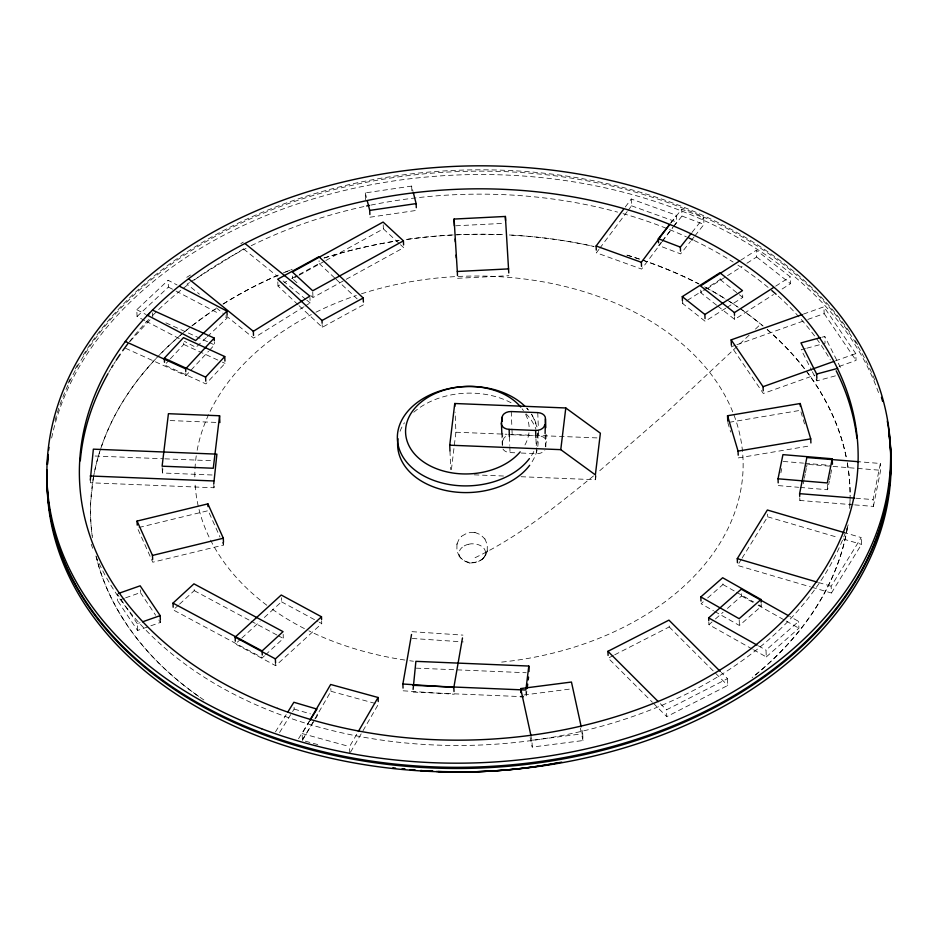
<?xml version="1.0" encoding="UTF-8"?>
<svg xmlns="http://www.w3.org/2000/svg" width="938" height="938" viewBox="0 0 938 938"><rect width="100%" height="100%" fill="white"/><g stroke="black" fill="none" stroke-linecap="round" stroke-linejoin="round"><path stroke-width="0.7" stroke-dasharray="4.69 3.52" d="M850.039 500.587L849.746 507.071M485.532 552.81L485.415 554.452A7.563 5.347 -2.3 0 1 485.098 555.331L484.758 556.082A10.81 7.645 -2.3 0 1 483.75 557.747M212.094 474.991L162.38 472.987L163.06 467.312M90.294 480.057L90.4 482.777L213.946 487.76L214.286 484.934M451.413 469.586L455.903 432.219L455.094 412.11M502.498 445.104L502.768 433.133M545.822 446.851L546.127 434.341M521.036 476.727L595.571 479.728L596.087 475.414M526.828 691.177L526.136 696.817L525.925 691.376M93.237 478.45L90.705 501.924A379.949 268.667 -2.3 0 0 92.194 535.868M456.958 544.333L456.888 550.723L459.303 556.457M487.232 551.052L487.303 544.661L484.887 538.928M853.217 504.773L799.88 500.458L800.431 497.679M803.221 483.785L804.065 479.623M804.335 478.228L805.179 474.065M805.449 472.67L806.293 468.508M806.563 467.112L807.126 464.333M854.647 504.89L873.395 506.403L873.114 499.602L880.36 463.478L858.739 461.731M873.395 506.403L880.641 470.278L880.36 463.478M780.897 472.799L781.764 468.543M800.055 487.42L827.597 489.742L829.333 481.217M829.614 479.799L830.482 475.531M830.775 474.112L831.631 469.844M457.099 543.782L458.764 539.772L461.602 536.278M485.778 554.968L487.092 551.603M456.923 544.497L457.134 543.618M487.057 551.767L487.268 550.887M482.589 559.107L485.673 555.179M317.759 744.584L302.411 740.375L302.142 733.575L309.458 720.982M302.411 740.375L314.124 720.232M314.851 718.977L330.95 691.283L330.833 688.562M349.827 753.378L349.557 746.589L357.601 732.742M350.566 752.124L362.267 731.992M362.994 730.725L378.354 704.297M741.313 559.376L737.549 565.45L810.409 586.848M742.064 558.157L767.647 516.815L767.53 514.094M811.816 587.258L831.431 593.015L831.15 586.215L861.248 537.58L845.83 533.054M831.431 593.015L861.518 544.38L861.248 537.58M275.455 731.898L286.196 714.615M279.559 732.531L291.847 712.774M292.609 711.543L294.145 709.069L294.04 706.349M298.542 738.722L309.294 721.439M302.657 739.343L314.934 719.598M315.707 718.356L317.232 715.893L317.126 713.173M625.259 207.028L631.262 199.008L676.497 215.294L676.779 222.095L673.343 226.679M598.96 249.356L596.392 252.803L641.627 269.089L661.349 242.731M599.816 248.218L627.252 211.531M628.108 210.393L631.532 205.809L631.262 199.008M670.506 223.326L676.497 215.294M662.205 241.582L672.487 227.828M670.951 222.834L681.727 209.233L703.688 217.651L703.957 224.452L694.988 235.778M661.349 242.098L658.664 245.498L680.625 253.905L690.497 241.441M662.251 240.96L673.015 227.371M673.918 226.234L681.996 216.033L681.727 209.233M692.021 232.378L703.688 217.651M691.4 240.316L694.085 236.915M483.715 557.723L482.918 558.602A6.765 4.784 -2.3 0 1 482.367 559.095L480.197 560.561A10.306 7.293 -2.3 0 1 479.295 560.994L478.474 561.346A12.991 9.192 -2.3 0 1 471.767 562.495L469.95 562.472A9.568 6.765 -2.3 0 1 468.871 562.284M130.112 341.291L150.784 319.002M125.516 348.256L185.923 375.646L208.564 351.234M209.549 350.167L214.474 344.867L214.368 342.147M169.391 359.864L164.607 365.011L205.891 383.923L225.026 363.358L224.921 360.638M170.353 358.832L183.754 344.445L183.637 341.725M749.157 335.159L665.605 413.365L597.846 472.365M755.453 329.097L760.706 324.056L763.028 325.978M144.745 320.526L137.065 316.493L136.796 309.704L168.113 280.263L177.071 284.964M137.065 316.493L168.383 287.063L168.113 280.263M206.348 337.551L195.913 347.365L184.399 341.326M207.392 336.578L227.231 317.935L224.674 316.598M178.513 605.104L173.272 609.923L262.37 657.726L264.469 655.803M179.557 604.142L194.236 590.647L194.119 587.927M265.513 654.83L283.335 638.438L283.17 634.369M461.813 536.09L467.628 532.843L474.276 532.338M240.761 639.036L235.403 643.937L275.655 665.699L321.757 623.571L321.652 620.85M241.828 638.063L260.061 621.413M264.352 617.485L281.506 601.821L281.341 597.741M482.648 559.048L476.914 562.437L469.915 563.046M752.264 649.049L708.929 624.696L714.369 619.912M715.46 618.951L723.069 612.256M727.419 608.422L741.559 595.97L741.395 591.89M753.542 649.764L766.287 656.928L766.006 650.128L798.637 621.402L789.714 616.395M766.287 656.928L798.906 628.202L798.637 621.402M703.265 601.809L701.085 603.732L713.455 610.755M707.639 597.975L722.952 584.538L722.788 580.47M714.686 611.459L739.414 625.494L761.281 606.3L761.175 603.58M593.496 475.965C555.507 506.661 517.084 538.119 472.541 558.907M462.375 547.194L462.328 547.229A3.541 2.509 -2.3 0 0 461.977 547.499L460.968 548.578A11.608 8.208 -2.3 0 0 460.089 549.75L459.855 550.313A12.944 9.146 -2.3 0 1 459.643 550.747A7.129 5.042 -2.3 0 0 459.257 551.591L459.081 553.666A6.46 4.573 -2.3 0 0 459.081 554.475L459.597 556A10.506 7.422 -2.3 0 0 460.23 557.36L460.968 558.227A10.576 7.481 -2.3 0 0 461.695 559.036L461.918 559.212M740.598 260.307L756.38 250.2L790.23 276.851L790.511 283.651L780.791 289.865M716.609 305.19L700.815 292.75L705.669 289.643M706.889 288.869L726.305 276.429M727.525 275.655L742.087 266.322M746.941 263.215L756.661 257L756.38 250.2M775.667 286.172L790.23 276.851M717.734 306.081L734.665 319.401L773.51 294.532M725.778 308.192L705.153 321.288L682.547 303.431L686.194 301.121M687.402 300.348L701.964 291.108M703.183 290.334L720.173 279.559L720.009 275.479M726.997 307.418L742.767 297.416L742.603 293.336M186.756 277.32L190.449 275.033M240.832 243.646L243.294 242.11M189.488 282.596L187.037 284.12L199.442 294.192M190.719 281.822L243.563 248.91L243.446 246.19M304.006 306.726L253.612 338.102L224.276 314.312M305.225 305.964L310.15 302.904L309.927 297.463M296.924 282.737L292.644 278.774L297.756 275.96M299.034 275.256L324.595 261.198M325.873 260.494L383.372 228.872L383.208 224.792M310.83 295.599L312.975 297.569L344.914 280.005M346.192 279.301L403.703 247.667L400.491 244.701M298.014 304.698L277.976 286.02L282.971 283.299M284.214 282.608L286.711 281.248M291.706 278.516L297.956 275.104M299.199 274.424L319.178 263.508L319.072 260.787M299.07 305.682L322.285 327.303L363.487 304.791M613.393 655.474L608.211 658.124L652.379 702.269M614.695 654.806L669.204 626.936L669.087 624.216M727.489 678.655L727.759 685.455L666.766 716.644L666.496 709.843L727.489 678.655L721.322 672.487M803.432 314.101L823.892 306.808L855.784 353.614L856.066 360.415L838.338 366.735M735.533 345.219L731.441 346.673L763.333 393.491L815.157 375.012M736.893 344.727L806.434 319.928M807.806 319.436L824.162 313.609L823.892 306.808M835.336 360.907L855.784 353.614M160.351 619.701L160.457 622.422L137.569 630.477L117.555 600.672L124.285 598.303M125.622 597.823L140.43 592.605L140.325 589.896M137.569 630.477L137.3 623.676L139.997 622.726M821.981 337.223L824.783 336.472L840.507 367.614M805.425 348.573L801.216 349.71L811.698 370.475M806.832 348.197L825.053 343.273L824.783 336.472M812.355 371.776L816.939 380.851L836.567 375.552M223.479 542.305L223.584 545.025L152.765 562.225L137.335 527.871L208.166 510.671L220.031 537.099M468.73 544.251L469.61 544.075A16.321 11.537 -2.3 0 1 470.724 543.876L471.087 543.829A7.41 5.241 -2.3 0 1 472.248 543.817L475.156 543.934A7.621 5.382 -2.3 0 1 476.187 544.146L476.316 544.169A11.537 8.161 -2.3 0 0 476.914 544.31L477.688 544.497A8.677 6.132 -2.3 0 1 478.767 544.872L479.318 545.095A14.105 9.978 -2.3 0 1 480.784 545.775L481.159 545.998A5.757 4.069 -2.3 0 1 481.851 546.444L483.316 547.733A10.916 7.715 -2.3 0 1 484.43 549.082A10.353 7.316 -2.3 0 1 484.876 549.985L485.227 550.923A14.281 10.095 -2.3 0 1 485.544 551.954L485.579 552.33M468.566 544.286L468.261 544.345A7.938 5.616 -2.3 0 0 467.101 544.626L465.682 545.201A8.747 6.179 -2.3 0 0 464.767 545.599L463.044 546.655A1.923 1.36 -2.3 0 0 462.704 546.901A3.271 2.31 -2.3 0 1 462.387 547.194M729.236 422.299L800.489 410.316L804.534 423.917M738.323 457.908L811.007 445.679M365.539 199.7L365.257 192.9L411.676 186.087L413.048 191.481M369.982 217.217L416.402 210.405M523.873 694.999L571.734 688.844M582.721 733.75L583.002 740.551L532.233 747.082L531.963 740.293L582.721 733.75L581.513 728.169M455.774 225.788L504.234 223.326M457.58 278.293L508.888 275.69M502.475 234.652L488.768 234.277A379.949 268.667 -2.3 0 0 404.595 239.694M170.153 420.564L219.855 422.557M455.903 432.219L507.059 434.271M508.513 434.329L533.359 435.338M534.824 435.396L597.658 437.929M511.433 434.763A8.442 5.968 -2.3 0 1 512.183 434.763L533.112 435.607M502.967 449.068A8.442 5.968 -2.3 0 0 510.049 452.597L515.63 452.82M521.2 453.042L536.548 453.664A8.442 5.968 -2.3 0 0 544.826 450.205M95.078 456.02L163.388 458.776M164.842 458.834L212.809 460.769M474.276 474.839L503.507 476.023M416.167 668.149L526.195 672.734M413.212 692.115L518.902 696.512M509.311 234.969L522.947 235.86A380.066 268.749 -2.3 0 1 594.094 246.506A379.902 268.631 -2.3 0 0 509.24 235.016M412.017 631.673L462.973 635.12M412.286 638.473L463.255 641.909M403.164 690.802L454.121 694.249M808.568 464.451L831.631 466.315M833.073 466.432L880.641 470.278M855.819 498.207L873.114 499.602M783.207 461.437L803.503 463.138M804.956 463.266L829.602 465.342M778.306 485.591L798.601 487.303M474.921 532.444L480.573 534.707L484.981 539.069M459.21 556.316L463.607 560.678L469.27 562.941M474.194 532.327L475.003 532.467M469.188 562.917L469.997 563.058M468.566 562.225L467.804 562.061A10.752 7.61 -2.3 0 1 465.377 561.323L464.72 561.006A13.507 9.556 -2.3 0 1 464.169 560.748A3.729 2.638 -2.3 0 1 463.431 560.303A2.65 1.876 -2.3 0 0 463.173 560.092L463.138 560.068A11.795 8.348 -2.3 0 1 461.918 559.212M330.95 691.283L375.575 703.535M302.142 733.575L349.557 746.589M767.647 516.815L837.704 537.38M843.309 539.022L861.518 544.38M818.546 582.521L831.15 586.215M294.145 709.069L310.443 713.888M631.532 205.809L676.779 222.095M681.996 216.033L703.957 224.452M165.885 322.836L207.908 341.889M209.221 342.487L214.474 344.867M183.754 344.445L221.04 361.529M222.365 362.138L225.026 363.358M168.383 287.063L174.785 290.428M176.063 291.097L219.551 313.913M136.796 309.704L145.742 314.394M146.023 321.195L179.275 338.641M194.236 590.647L249.754 620.428M251.044 621.12L276.874 634.979M278.164 635.671L283.335 638.438M281.506 601.821L317.982 621.531M319.248 622.211L321.757 623.571M741.559 595.97L753.026 602.419M758.127 605.28L784.883 620.323M786.161 621.038L798.906 628.202M758.361 645.825L766.006 650.128M722.952 584.538L735.31 591.561M736.553 592.265L753.859 602.09M758.807 604.893L761.281 606.3M756.661 257L790.511 283.651M720.173 279.559L738.253 293.84M739.379 294.731L742.767 297.416M243.563 248.91L277.413 276.37M283.065 280.943L305.636 299.234M306.761 300.148L310.15 302.904M216.373 307.91L223.15 313.398M762.84 325.838A379.949 268.667 -2.3 0 0 760.695 324.067L751.162 316.54A380.066 268.749 -2.3 0 0 740.668 308.907M383.372 228.872L399.424 243.704M319.178 263.508L335.007 278.258M336.062 279.231L357.167 298.894M669.204 626.936L727.759 685.455M660.329 703.688L666.496 709.843M653.411 703.301L666.766 716.644M824.162 313.609L856.066 360.415M140.43 592.605L155.649 615.258M158.862 620.03L160.457 622.422M137.3 623.676L117.273 593.871L117.555 600.672M222.4 542.375L223.584 545.025M727.806 422.546L730.643 432.066M365.257 192.9L366.969 199.642M580.259 727.97L583.002 740.551M531.354 737.491L531.963 740.293M530.111 737.303L532.233 747.082M827.375 484.301L827.597 489.742M816.834 378.131L816.939 380.851M799.774 497.738L799.88 500.458M734.56 316.681L734.665 319.401M739.203 620.053L739.414 625.494M700.709 290.03L700.815 292.75M708.823 621.976L708.929 624.696M682.442 300.711L682.547 303.431M595.372 474.874L595.571 479.728M545.154 434.962L545.611 446.582M537.755 412.614L538.4 428.572M538.459 430.026L538.693 435.83A8.442 5.968 -2.3 0 1 546.385 442.138M535.961 439.148L536.255 446.406M536.313 447.848L536.548 453.664M511.257 411.548L511.902 427.505M511.96 428.959L512.183 434.763M509.404 436.627L509.756 445.339M509.815 446.781L510.049 452.597M501.83 433.227L502.264 445.374M449.97 450.932L450.721 469.598M411.676 186.087L411.888 191.528M322.168 324.583L322.285 327.303M312.753 292.14L312.975 297.569M292.539 276.053L292.644 278.774M277.812 281.939L277.976 286.02M275.549 662.978L275.655 665.699M213.782 483.68L213.946 487.76M185.806 372.925L185.923 375.646M162.157 467.546L162.38 472.987M152.589 312.8L152.753 316.88M203.851 699.959A379.902 268.631 -2.3 0 1 95.969 555.953M92.44 537.673A379.902 268.631 -2.3 0 1 215.423 309.001M223.256 303.959A379.902 268.631 -2.3 0 1 280.427 274.189M285.609 271.997A379.902 268.631 -2.3 0 1 292.164 269.347M324.431 257.915A379.902 268.631 -2.3 0 1 398.99 240.585M406.224 239.518A379.902 268.631 -2.3 0 1 502.557 234.711M626.83 255.136A379.902 268.631 -2.3 0 1 699.056 284.038M706.138 287.767A379.902 268.631 -2.3 0 1 760.659 324.114M847.295 462.891A379.949 268.667 -2.3 0 1 849.676 508.373M847.284 528.293A379.949 268.667 -2.3 0 1 754.691 675.559M767.085 329.449A379.949 268.667 -2.3 0 1 846.51 458.659M627.252 255.195A380.066 268.749 -2.3 0 1 698.564 283.698M704.614 286.876A380.066 268.749 -2.3 0 1 725.989 299.222M729.729 301.59A380.066 268.749 -2.3 0 1 737.069 306.433M847.377 527.789A379.949 268.667 -2.3 0 1 752.159 677.611M198.68 696.383A379.949 268.667 -2.3 0 1 96.004 556.105M93.401 477.653A379.949 268.667 -2.3 0 1 156.916 357.577M159.812 354.552A379.949 268.667 -2.3 0 1 188.374 328.675M191.809 325.955A379.949 268.667 -2.3 0 1 216.268 308.403M222.963 304.111A379.949 268.667 -2.3 0 1 279.465 274.553M283.253 272.946A379.949 268.667 -2.3 0 1 292.175 269.3M323.938 258.032A379.949 268.667 -2.3 0 1 399.084 240.527M847.307 462.95A380.019 268.714 -2.3 0 1 850.109 495.721M767.249 329.566A380.019 268.714 -2.3 0 1 846.522 458.717M68.099 383.173A422.17 298.519 -2.3 0 1 69.94 379.269M75.204 368.962A422.17 298.519 -2.3 0 1 78.698 362.701M83.142 355.256A422.17 298.519 -2.3 0 1 464.896 170.024A422.17 298.519 -2.3 0 1 851.364 334.667M855.221 340.611A422.17 298.519 -2.3 0 1 858.88 346.614M51.637 438.023A422.17 298.519 -2.3 0 1 450.299 175.312A422.17 298.519 -2.3 0 1 879.434 395.273M55.025 420.482A422.041 298.436 -2.3 0 1 451.518 171.865A422.041 298.436 -2.3 0 1 874.755 380.019M848.175 524.823A389.551 275.455 -2.3 0 1 481.968 744.96A389.551 275.455 -2.3 0 1 96.508 557.676M92.698 548.296A389.551 275.455 -2.3 0 1 91.197 544.239M108.726 372.421A389.551 275.455 -2.3 0 1 110.872 368.751M113.85 363.885A389.551 275.455 -2.3 0 1 115.386 361.47M129.444 341.702A389.551 275.455 -2.3 0 1 148.779 319.412M152.788 315.32A389.551 275.455 -2.3 0 1 189.628 283.428M194.225 280.052A389.551 275.455 -2.3 0 1 246.084 248.324M251.185 245.744A389.551 275.455 -2.3 0 1 365.199 206.29M370.862 205.105A389.551 275.455 -2.3 0 1 617.614 212.129M623.008 213.63A389.551 275.455 -2.3 0 1 686.417 236.857M694.05 240.433A389.551 275.455 -2.3 0 1 733.129 262.054M737.901 265.126A389.551 275.455 -2.3 0 1 769.594 288.646M778.235 296.173A389.551 275.455 -2.3 0 1 830.329 359.911M503.061 440.391A8.442 5.968 -2.3 0 1 507.47 435.56M537.263 433.637A70.291 49.702 -2.3 0 1 531.318 462.962M400.057 431.269A70.291 49.702 -2.3 0 1 404.442 422.768M413.764 412.239A70.291 49.702 -2.3 0 1 513.778 404.29M526.03 413.787A70.291 49.702 -2.3 0 1 535.938 429.147M537.826 432.875A70.291 49.702 -2.3 0 1 535.891 446.511M533.828 451.459A70.291 49.702 -2.3 0 1 531.049 456.267M528.962 432.758A61.849 43.734 -2.3 0 1 524.471 445.82M522.138 408.804A61.849 43.734 -2.3 0 1 523.427 410.621M525.632 414.397A61.849 43.734 -2.3 0 1 529.196 428.467M361.447 293.805A274.271 193.943 -2.3 0 1 734.255 415.804A274.271 193.943 -2.3 0 1 498.43 662.427M413.435 661.231A274.271 193.943 -2.3 0 1 409.765 660.751M404.876 660.047A274.271 193.943 -2.3 0 1 308.86 630.828M304.404 628.601A274.271 193.943 -2.3 0 1 270.683 608.082M266.814 605.233A274.271 193.943 -2.3 0 1 194.987 482.413M194.823 476.879A274.271 193.943 -2.3 0 1 196.417 454.696M197.156 450.275A274.271 193.943 -2.3 0 1 311.322 314.558M315.989 312.19A274.271 193.943 -2.3 0 1 356.37 295.482M528.446 410.07L526.699 408.077A70.291 49.702 -2.3 0 1 528.446 410.07M532.714 416.155L531.447 414.115A70.291 49.702 -2.3 0 1 536.993 426.942L532.714 416.155"/><path stroke-width="1.41" d="M90.294 480.057L93.354 449.161L216.901 454.144L213.782 483.68M219.586 415.757L213.278 468.25L162.11 466.186L168.418 413.705L219.586 415.757L219.855 422.557M449.748 445.187L454.754 403.504L565.79 407.971L600.379 433.192L595.372 474.874L560.772 449.654L449.748 445.187L449.97 450.932M501.83 433.227L501.42 423.061L502.123 417.176A8.442 5.968 -2.3 0 1 511.257 411.548L537.755 412.614A8.442 5.968 -2.3 0 1 545.447 418.911L545.799 427.622M545.095 433.52L545.447 418.911M560.772 449.654L565.79 407.971M413.107 689.395L415.886 661.349L528.809 666.05L529.032 671.491M528.809 666.05L525.866 690.016L412.943 685.315M527.179 688.363L527.695 684.13M528.223 679.898L528.563 677.084M403.047 688.082L402.883 684.001L411.524 634.498M454.015 691.529L453.851 687.448L462.481 637.946M799.715 496.378L799.61 493.658L806.856 457.533L858.739 461.731M778.2 482.871L778.036 478.79L782.937 454.637L832.229 458.788L832.44 464.228M832.229 458.788L827.328 482.941L778.036 478.79M310.185 719.727L330.668 684.482L378.084 697.497L378.249 701.577M358.339 731.476L378.084 697.497M737.444 562.73L737.28 558.649L767.366 510.014L844.435 532.643M287.732 712.153L293.875 702.269L316.962 709.093L310.056 720.196M596.287 250.083L596.122 246.002L623.547 209.326M641.522 266.369L641.358 262.288L669.65 224.463M658.546 242.778L658.382 238.698L669.157 225.097M680.519 251.185L680.355 247.116L691.118 233.515M147.559 315.391L149.529 313.269M185.759 371.565L185.642 368.845L214.204 338.067L152.484 310.091M164.49 362.291L164.326 358.21L183.473 337.645L224.757 356.557L224.921 360.638M205.774 381.203L205.61 377.123L224.757 356.557M179.627 286.313L226.961 311.135L195.632 340.564L147.02 315.062M173.167 607.203L173.002 603.122L193.955 583.846L283.053 631.649L262.101 650.925L262.265 655.005M235.286 641.217L235.121 637.137L281.224 595.02L321.488 616.782L321.593 619.49M275.549 662.978L275.385 658.898L321.488 616.782M708.765 620.616L708.659 617.896L741.278 589.181L788.436 615.68M700.979 601.012L700.815 596.931L722.67 577.749L761.011 599.499L761.117 602.219M761.011 599.499L739.144 618.693L700.815 596.931M739.39 261.081L700.545 285.949L734.395 312.6L734.501 315.32M734.395 312.6L773.24 287.732M682.442 300.711L682.278 296.631L719.903 272.759L742.497 290.616L704.872 314.488L705.036 318.568M253.506 335.382L253.342 331.313L309.868 296.103L245.545 243.95M403.422 240.867L312.706 290.78L292.375 271.973L383.103 222.072L403.422 240.867L403.586 244.947M322.004 320.503L363.217 297.991L318.908 256.707L277.695 279.219L322.004 320.503L322.121 323.223M608.094 655.404L607.93 651.324L668.935 620.135L720.302 671.467M731.382 345.313L731.159 339.873L802.072 314.582M763.227 390.771L763.063 386.691L833.964 361.4M118.622 593.391L140.161 585.816L160.187 615.621L160.351 619.701M142.682 621.777L160.187 615.621M820.574 337.61L800.946 342.909L816.67 374.051L816.834 378.131M816.67 374.051L837.704 368.364M137.229 525.151L137.065 521.071L207.896 503.87L223.314 538.224L223.479 542.305M152.648 559.505L152.484 555.425L223.314 538.224M727.747 421.185L727.536 415.745L800.208 403.516L810.737 438.878L810.901 442.959M738.218 455.188L738.054 451.108L810.737 438.878M369.877 214.497L369.713 210.417L416.132 203.605L413.388 192.829M520.86 692.654L520.696 688.574L571.453 682.043L581.208 726.762M454.355 225.859L454.086 219.058L505.383 216.455L508.783 272.97M457.474 275.573L457.31 271.492L508.619 268.889M501.42 423.061A8.442 5.968 -2.3 0 0 509.111 429.37L535.621 430.436A8.442 5.968 -2.3 0 0 544.744 424.808M90.13 475.988L213.676 480.96M520.344 696.582L523.24 696.7M436.416 771.482L463.923 771.974A379.949 268.667 -2.3 0 0 556.457 763.145M433.028 771.329L429.651 771.153M402.883 684.001L453.851 687.448M799.61 493.658L854.377 498.09M737.28 558.649L817.139 582.099M596.122 246.002L641.358 262.288M658.382 238.698L680.355 247.116M125.246 341.455L185.642 368.845M164.326 358.21L205.61 377.123M173.002 603.122L262.101 650.925M235.121 637.137L275.385 658.898M708.659 617.896L757.083 645.11M682.278 296.631L704.872 314.488M189.019 279.149L253.342 331.313M607.93 651.324L658.277 701.636M731.159 339.873L763.063 386.691M137.065 521.071L152.484 555.425M727.536 415.745L738.054 451.108M367.321 200.978L369.713 210.417M520.696 688.574L531.049 736.096M454.086 219.058L457.31 271.492M455.165 238.967L455.34 241.887M456.149 254.995L456.325 257.903M800.208 403.516L800.325 406.236M535.621 430.436L535.903 437.694M505.383 216.455L505.547 220.536M509.111 429.37L509.404 436.627M502.123 417.176L502.299 421.525M454.754 403.504L454.871 406.377M416.132 203.605L416.296 207.685M363.217 297.991L363.381 302.071M226.961 311.135L227.125 315.215M214.204 338.067L214.31 340.787M207.896 503.87L208.002 506.59M561.733 762.125A379.902 268.631 -2.3 0 1 438.046 771.54M432.688 771.294A379.902 268.631 -2.3 0 1 420.693 770.555M414.045 770.028A379.902 268.631 -2.3 0 1 410.058 769.664M404.759 769.148A379.902 268.631 -2.3 0 1 402.121 768.867M395.519 768.105A379.902 268.631 -2.3 0 1 392.893 767.776M429.674 771.142A379.949 268.667 -2.3 0 1 420.576 770.555M415.393 770.145A379.949 268.667 -2.3 0 1 411.512 769.805M405.064 769.183A379.949 268.667 -2.3 0 1 402.484 768.914M890.185 442.572A422.17 298.519 -2.3 0 1 476.363 767.014A422.17 298.519 -2.3 0 1 47.029 470.02M47.299 464.357A422.17 298.519 -2.3 0 1 48.119 454.461M48.612 450.228A422.17 298.519 -2.3 0 1 48.987 447.403M881.439 397.337A422.17 298.519 -2.3 0 1 882.635 401.417M887.278 421.033A422.17 298.519 -2.3 0 1 889.928 439.664M890.115 444.366A422.17 298.519 -2.3 0 1 481.616 771.528A422.17 298.519 -2.3 0 1 47.123 478.978M889.083 435.654A422.17 298.519 -2.3 0 1 889.646 440.004M888.896 432.735A422.041 298.436 -2.3 0 1 486.412 767.753A422.041 298.436 -2.3 0 1 47.123 474.288M47.545 464.333A422.041 298.436 -2.3 0 1 48.143 457.228M80.293 460.816A389.551 275.455 -2.3 0 1 108.022 373.652M111.61 367.532A389.551 275.455 -2.3 0 1 113.088 365.093M116.171 360.262A389.551 275.455 -2.3 0 1 120.193 354.271M122.702 350.706A389.551 275.455 -2.3 0 1 127.756 343.883M366.617 205.985A389.551 275.455 -2.3 0 1 369.443 205.399M688.973 238.029A389.551 275.455 -2.3 0 1 692.783 239.823M771.798 290.499A389.551 275.455 -2.3 0 1 776.113 294.274M836.215 370.838A389.551 275.455 -2.3 0 1 856.886 438.105M529.677 465.283A70.291 49.702 -2.3 0 1 446.887 490.726A70.291 49.702 -2.3 0 1 398.052 438.75M529.407 458.588A70.291 49.702 -2.3 0 1 425.219 476.668A70.291 49.702 -2.3 0 1 418.629 401.499A70.291 49.702 -2.3 0 1 524.799 406.131M520.191 451.87A61.849 43.734 -2.3 0 1 427.013 464.146A61.849 43.734 -2.3 0 1 427.81 397.384A61.849 43.734 -2.3 0 1 520.731 407.033M261.632 728.756A422.041 298.436 -2.3 0 0 890.608 452.925A422.041 298.436 -2.3 0 0 254.01 211.824A422.041 298.436 -2.3 0 0 261.632 728.756M277.589 708.401A389.551 275.455 -2.3 0 0 858.129 453.816A389.551 275.455 -2.3 0 0 270.554 231.276A389.551 275.455 -2.3 0 0 277.589 708.401"/></g></svg>
